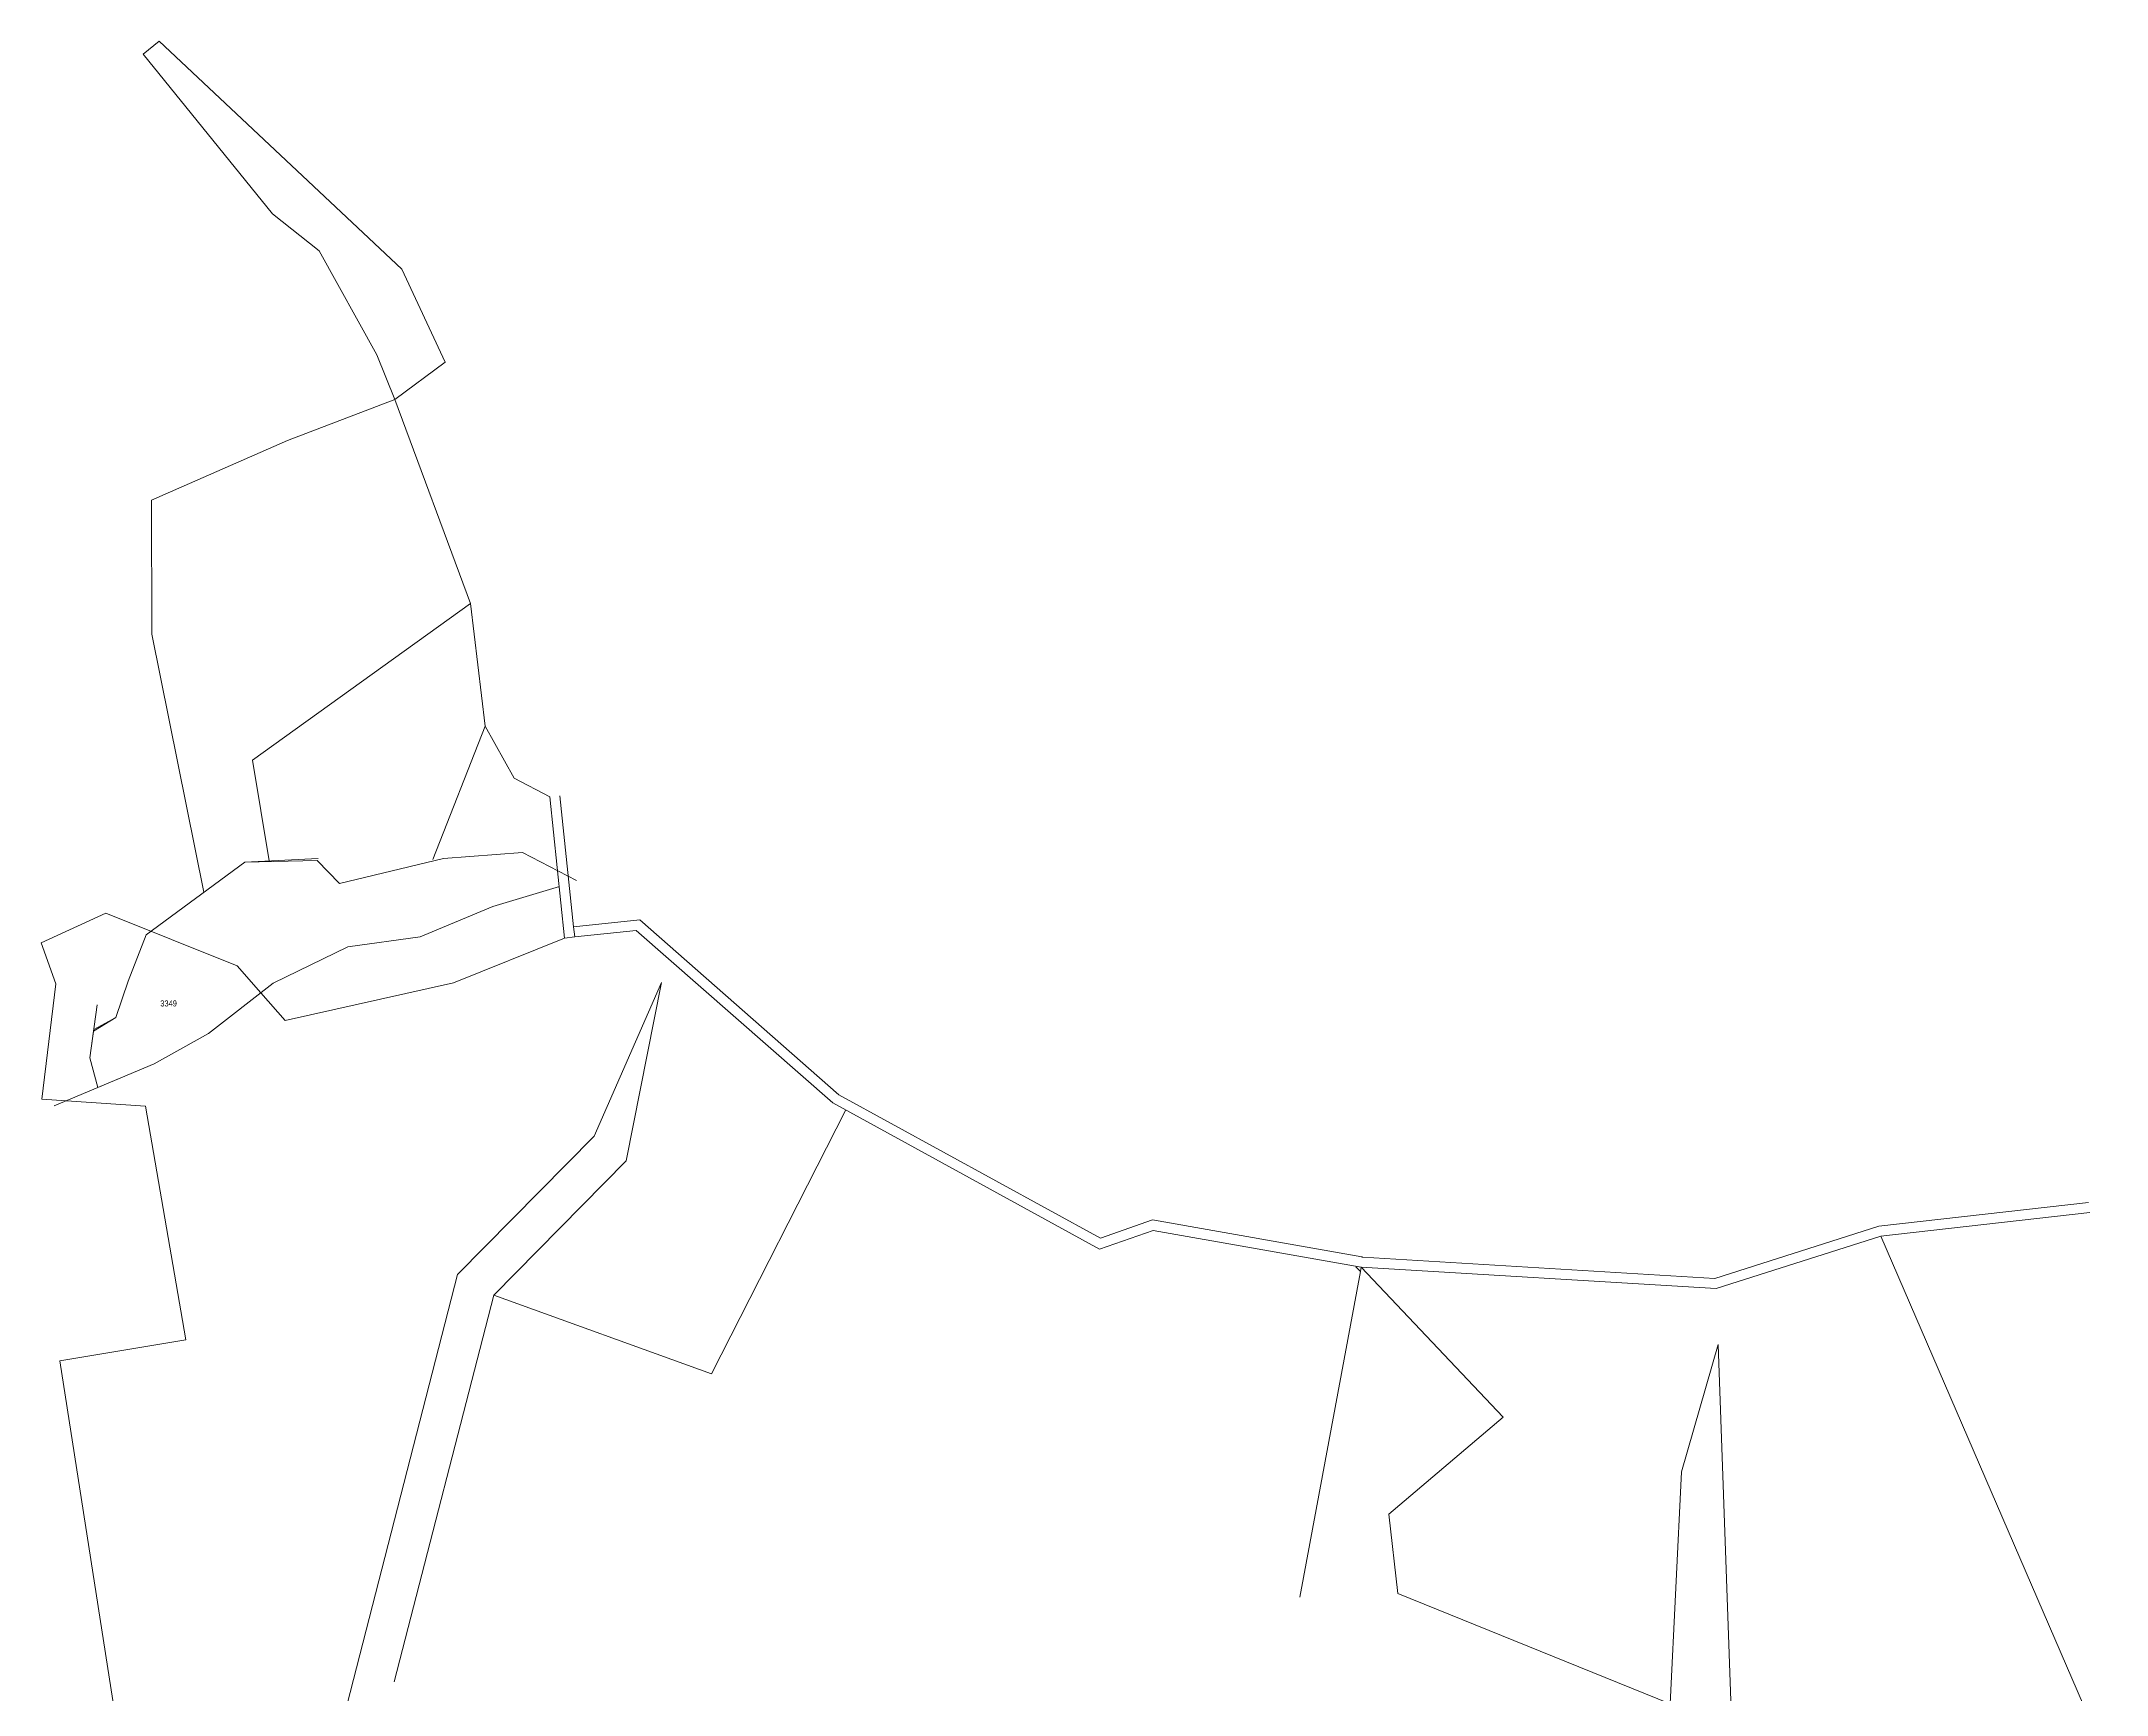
# Model space of a CAD drawing. Header units: metres. Extents: x 549265 to 550378, y 1834109 to 1835349.
# Drawn here: x 549265 to 550290, y 1834529 to 1835349 of the extents above; entities that cross this region are included whole.
import ezdxf
from ezdxf.enums import TextEntityAlignment as Align

# ---------------------------------------------------------------- set-up
doc = ezdxf.new("R2010")
doc.units = ezdxf.units.M
doc.header["$LTSCALE"] = 1.2
doc.layers.add('10', color=7, linetype='Continuous', lineweight=13)
doc.layers.add('22', color=7, linetype='Continuous', lineweight=13)

msp = doc.modelspace()

# ---------------------------------------------------------------- linework, layer by layer
at = {"layer": '10'}
for p, q in [((549522, 1834930), (549489, 1834920)), ((549489, 1834920), (549453, 1834905)), ((549417, 1834900), (549380, 1834882)), ((549453, 1834905), (549417, 1834900)), ((549380, 1834882), (549348, 1834857)), ((549289, 1834845), (549292.76, 1834871.33)), ((549291, 1834859), (549302, 1834865)), ((549348, 1834857), (549321, 1834842)), ((549321, 1834842), (549271.28, 1834821.11)), ((549292.94, 1834830.21), (549289, 1834845))]:
    msp.add_line(p, q, dxfattribs=at)
for points in [[(549317, 1834906), (549366, 1834942), (549402.27, 1834943.86)], [(549302, 1834865), (549308, 1834883), (549317, 1834906)]]:
    msp.add_lwpolyline(points, dxfattribs=at)
at = {"layer": '22'}
for p, q in [((549440.41, 1835171.61), (549477.99, 1835070.26)), ((549485.25, 1835009.42), (549477.99, 1835070.26)), ((549485.25, 1835009.42), (549459.29, 1834943.36)), ((549524.62, 1834904.39), (549529.59, 1834904.92)), ((549362.12, 1834890.6), (549373.89, 1834877.23)), ((549373.89, 1834877.23), (549385.99, 1834863.49)), ((550177.66, 1834756.52), (550281.28, 1834768.23)), ((549919.41, 1834739), (549917.12, 1834741.33)), ((549489.45, 1834727.25), (549440.1, 1834535.33))]:
    msp.add_line(p, q, dxfattribs=at)
msp.add_lwpolyline([(549440.41, 1835171.61), (549465.26, 1835190.11), (549443.81, 1835236.17), (549323.43, 1835349.23), (549315.52, 1835342.84), (549379.73, 1835263.69), (549402.89, 1835245.3), (549431.46, 1835193.72)], close=True, dxfattribs=at)
for points in [[(549345.66, 1834927.06), (549319.74, 1835055.14), (549319.59, 1835121.54), (549387.1, 1835151.2), (549440.41, 1835171.61)], [(549378.06, 1834942.62), (549369.68, 1834992.55), (549477.99, 1835070.26)], [(549485.25, 1835009.42), (549499.53, 1834983.63), (549517.34, 1834974.45), (549524.62, 1834904.39)], [(549522.31, 1834974.97), (549529.07, 1834909.89), (549529.59, 1834904.92)], [(549366, 1834942), (549401.83, 1834942.84), (549412.95, 1834931.44), (549464.56, 1834943.78), (549503.77, 1834946.9), (549530.54, 1834932.9)], [(549336.68, 1834705.01), (549316.73, 1834820.91), (549265.15, 1834824.48), (549272.13, 1834881.67), (549264.97, 1834901.94), (549296.94, 1834916.77), (549362.12, 1834890.6)], [(549362.12, 1834890.6), (549296.94, 1834916.77), (549264.97, 1834901.94), (549272.13, 1834881.67), (549265.15, 1834824.48), (549316.73, 1834820.91)], [(549529.07, 1834909.89), (549561.84, 1834913.36), (549660.65, 1834826.66), (549790.42, 1834755.53), (549816.2, 1834764.52), (549920.12, 1834746.19), (549920.37, 1834746.14), (549920.68, 1834746.13), (550095.29, 1834735.56), (550176.63, 1834761.44), (550280.72, 1834773.2)], [(549529.59, 1834904.92), (549560.18, 1834908.16), (549657.73, 1834822.56), (549789.97, 1834750.08), (549816.62, 1834759.37), (549919.81, 1834741.17)], [(549317, 1834906), (549308, 1834883), (549302, 1834865), (549290.88, 1834858.16), (549289, 1834845), (549292.94, 1834830.21), (549321, 1834842), (549348, 1834857), (549380, 1834882)], [(549524.62, 1834904.39), (549469.53, 1834882.13), (549385.99, 1834863.49)], [(549489.45, 1834727.25), (549555.1, 1834793.8), (549572.68, 1834882.37), (549539.21, 1834806.17), (549471.43, 1834737.46), (549416.64, 1834524.41), (549308.64, 1834474.17), (549274.18, 1834694.71), (549336.68, 1834705.01)], [(549664.08, 1834819.08), (549597.48, 1834688.2), (549489.45, 1834727.25)], [(550177.66, 1834756.52), (550289.68, 1834496.98), (550103.77, 1834512.07), (550096.91, 1834702.69), (550078.65, 1834639.51), (550073.09, 1834524.48), (549937.96, 1834579.15), (549933.55, 1834618.5), (549990.21, 1834666.71), (549919.81, 1834741.17)], [(550177.66, 1834756.52), (550095.91, 1834730.51), (549919.81, 1834741.17)], [(549919.81, 1834741.17), (549919.41, 1834739), (549889.39, 1834577.47)]]:
    msp.add_lwpolyline(points, dxfattribs=at)

# ---------------------------------------------------------------- texts
at = {"layer": '22', "width": 0.85}
msp.add_text('3349', height=3, dxfattribs=at).set_placement((549328.12, 1834870.45), align=Align.CENTER)

doc.saveas('drawing.dxf')
